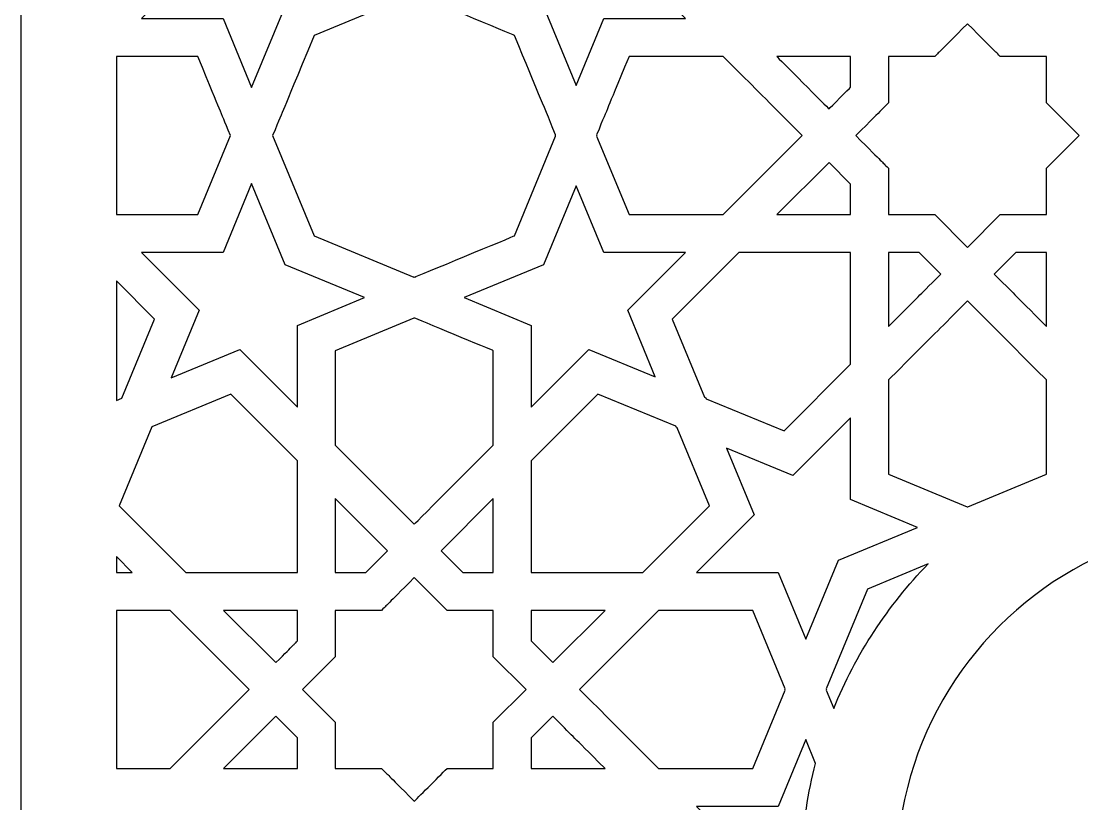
# Model space of a CAD drawing. Header units: millimetres. Extents: x -140 to 140, y -101 to 100.
# Drawn here: x -139.9 to -83, y 2 to 44 of the extents above; entities that cross this region are included whole.
import ezdxf

# ---------------------------------------------------------------- set-up
doc = ezdxf.new("R2010")
doc.units = ezdxf.units.MM
doc.header["$MEASUREMENT"] = 0
doc.layers.add('layer 1', color=7, linetype='Continuous')

msp = doc.modelspace()

# ---------------------------------------------------------------- linework, layer by layer
at = {"layer": 'layer 1', "color": 250}
for points, knots in [([(140.0147, 100.1536), (140.0147, 100.1536), (-139.8764, 100.1536), (-139.8764, 100.1536), (-139.8764, 100.1536), (-139.8764, 100.1536), (-139.8764, 99.5579), (-139.8764, 99.5579), (-139.8764, 99.5579), (-139.8764, 99.5579), (-139.8764, 88.9941), (-139.8764, 88.9941), (-139.8764, 88.9941), (-139.8764, 88.9941), (-139.8764, 86.6756), (-139.8764, 86.6756), (-139.8764, 86.6756), (-139.8764, 86.6756), (-139.8764, 84.1782), (-139.8764, 84.1782), (-139.8764, 84.1782), (-139.8764, 84.1782), (-139.8764, 81.5098), (-139.8764, 81.5098), (-139.8764, 81.5098), (-139.8764, 81.5098), (-139.8764, 75.6908), (-139.8764, 75.6908), (-139.8764, 75.6908), (-139.8764, 75.6908), (-139.8764, 72.556), (-139.8764, 72.556), (-139.8764, 72.556), (-139.8764, 72.556), (-139.8764, 69.2813), (-139.8764, 69.2813), (-139.8764, 69.2813), (-139.8764, 69.2813), (-139.8764, 65.8746), (-139.8764, 65.8746), (-139.8764, 65.8746), (-139.8764, 65.8746), (-139.8764, 62.3437), (-139.8764, 62.3437), (-139.8764, 62.3437), (-139.8764, 62.3437), (-139.8764, 58.6964), (-139.8764, 58.6964), (-139.8764, 58.6964), (-139.8764, 58.6964), (-139.8764, 54.9405), (-139.8764, 54.9405), (-139.8764, 54.9405), (-139.8764, 54.9405), (-139.8764, 51.0839), (-139.8764, 51.0839), (-139.8764, 51.0839), (-139.8764, 51.0839), (-139.8764, 47.1343), (-139.8764, 47.1343), (-139.8764, 47.1343), (-139.8764, 47.1343), (-139.8764, 38.9875), (-139.8764, 38.9875), (-139.8764, 38.9875), (-139.8764, 38.9875), (-139.8764, 34.806), (-139.8764, 34.806), (-139.8764, 34.806), (-139.8764, 34.806), (-139.8764, 21.9223), (-139.8764, 21.9223), (-139.8764, 21.9223), (-139.8764, 21.9223), (-139.8764, 17.5408), (-139.8764, 17.5408), (-139.8764, 17.5408), (-139.8764, 17.5408), (-139.8764, 13.1289), (-139.8764, 13.1289), (-139.8764, 13.1289), (-139.8764, 13.1289), (-139.8764, 8.6943), (-139.8764, 8.6943), (-139.8764, 8.6943), (-139.8764, 8.6943), (-139.8764, -9.1139), (-139.8764, -9.1139), (-139.8764, -9.1139), (-139.8764, -9.1139), (-139.8764, -13.5445), (-139.8764, -13.5445), (-139.8764, -13.5445), (-139.8764, -13.5445), (-139.8764, -17.9507), (-139.8764, -17.9507), (-139.8764, -17.9507), (-139.8764, -17.9507), (-139.8764, -22.3249), (-139.8764, -22.3249), (-139.8764, -22.3249), (-139.8764, -22.3249), (-139.8764, -35.177), (-139.8764, -35.177), (-139.8764, -35.177), (-139.8764, -35.177), (-139.8764, -39.3448), (-139.8764, -39.3448), (-139.8764, -39.3448), (-139.8764, -39.3448), (-139.8764, -43.4415), (-139.8764, -43.4415), (-139.8764, -43.4415), (-139.8764, -43.4415), (-139.8764, -47.4593), (-139.8764, -47.4593), (-139.8764, -47.4593), (-139.8764, -47.4593), (-139.8764, -51.3903), (-139.8764, -51.3903), (-139.8764, -51.3903), (-139.8764, -51.3903), (-139.8764, -55.2267), (-139.8764, -55.2267), (-139.8764, -55.2267), (-139.8764, -55.2267), (-139.8764, -58.9607), (-139.8764, -58.9607), (-139.8764, -58.9607), (-139.8764, -58.9607), (-139.8764, -62.5846), (-139.8764, -62.5846), (-139.8764, -62.5846), (-139.8764, -62.5846), (-139.8764, -66.0904), (-139.8764, -66.0904), (-139.8764, -66.0904), (-139.8764, -66.0904), (-139.8764, -69.4704), (-139.8764, -69.4704), (-139.8764, -69.4704), (-139.8764, -69.4704), (-139.8764, -72.7168), (-139.8764, -72.7168), (-139.8764, -72.7168), (-139.8764, -72.7168), (-139.8764, -75.8217), (-139.8764, -75.8217), (-139.8764, -75.8217), (-139.8764, -75.8217), (-139.8764, -78.7773), (-139.8764, -78.7773), (-139.8764, -78.7773), (-139.8764, -78.7773), (-139.8764, -81.5759), (-139.8764, -81.5759), (-139.8764, -81.5759), (-139.8764, -81.5759), (-139.8764, -84.2096), (-139.8764, -84.2096), (-139.8764, -84.2096), (-139.8764, -84.2096), (-139.8764, -86.6706), (-139.8764, -86.6706), (-139.8764, -86.6706), (-139.8764, -86.6706), (-139.8764, -88.951), (-139.8764, -88.951), (-139.8764, -88.951), (-139.8764, -88.951), (-139.8764, -91.0432), (-139.8764, -91.0432), (-139.8764, -91.0432), (-139.8764, -91.0432), (-139.8764, -92.9392), (-139.8764, -92.9392), (-139.8764, -92.9392), (-139.8764, -92.9392), (-139.8764, -94.6312), (-139.8764, -94.6312), (-139.8764, -94.6312), (-139.8764, -94.6312), (-139.8764, -96.1114), (-139.8764, -96.1114), (-139.8764, -96.1114), (-139.8764, -96.1114), (-139.8764, -97.3721), (-139.8764, -97.3721), (-139.8764, -97.3721), (-139.8764, -97.3721), (-139.8764, -98.4054), (-139.8764, -98.4054), (-139.8764, -98.4054), (-139.8764, -98.4054), (-139.8764, -99.2035), (-139.8764, -99.2035), (-139.8764, -99.2035), (-139.8764, -99.2035), (-139.8764, -99.7585), (-139.8764, -99.7585), (-139.8764, -99.7585), (-125.4025, -99.7585), (-115.0856, -101.2775), (-104.9426, -90.8851), (-104.9426, -90.8851), (-104.9426, -90.8851), (-104.9426, -90.8851), (-104.9426, -90.8851), (-104.9426, -90.8851), (-99.3937, -85.199), (-96.58, -77.8047), (-96.58, -70.3552), (-96.58, -70.3552), (-108.703, -65.4758), (-112.13, -49.9681), (-103.3724, -40.4213), (-103.3724, -40.4213), (-103.3724, -40.4213), (-103.3724, -40.4213), (-103.3724, -40.4213), (-103.3724, -40.4213), (-103.1942, -40.2272), (-103.0136, -40.0353), (-102.8277, -39.8487), (-102.8277, -39.8487), (-118.8351, -30.027), (-111.7826, -5.2691), (-93.066, -5.2691), (-93.066, -5.2691), (-91.9046, -5.2691), (-93.0533, -5.7411), (-92.8913, -1.01), (-92.8913, -1.01), (-92.8913, -1.01), (-92.8913, -1.01), (-92.8913, -1.01), (-92.8913, -1.01), (-92.6423, 6.1613), (-88.3232, 12.2537), (-82.3507, 15.1659), (-82.3507, 15.1659), (-82.3507, 15.1659), (-82.3507, 15.1659), (-82.3507, 15.1659), (-82.3507, 15.1659), (-79.7056, 16.4532), (-77.0304, 17.0286), (-74.1818, 17.0219), (-74.1818, 17.0219), (-74.1818, 17.0219), (-74.1878, 17.0282), (-74.1878, 17.0282), (-74.1878, 17.0282), (-71.8206, 17.0208), (-69.5498, 16.558), (-67.606, 15.8143), (-67.606, 15.8143), (-68.4502, 20.816), (-67.1788, 26.3663), (-63.591, 30.7107), (-63.591, 30.7107), (-58.7301, 36.6021), (-51.4724, 37.7797), (-48.9388, 37.4982), (-48.9388, 37.4982), (-47.4973, 44.909), (-40.9854, 50.1611), (-33.8967, 53.3344), (-33.8967, 53.3344), (-19.2454, 59.8922), (-14.2201, 57.6693), (0.0691, 71.2862), (0.0691, 71.2862), (10.1692, 61.6652), (16.9316, 59.6579), (16.9316, 59.6579), (16.9316, 59.6579), (26.1976, 55.9276), (46.2287, 52.1452), (49.0774, 37.4982), (49.0774, 37.4982), (58.7142, 38.2951), (69.875, 28.4177), (67.7443, 15.8143), (67.7443, 15.8143), (67.7443, 15.8143), (67.7443, 15.8143), (67.7443, 15.8143), (67.7443, 15.8143), (69.6852, 16.5569), (71.9578, 17.0282), (74.416, 17.0282), (74.416, 17.0282), (74.416, 17.0282), (74.4093, 17.0215), (74.4093, 17.0215), (74.4093, 17.0215), (85.429, 16.9997), (93.865, 7.4821), (92.977, -3.1895), (92.977, -3.1895), (92.977, -3.7056), (92.6867, -5.2828), (92.6867, -5.2828), (92.6867, -5.2828), (99.399, -4.7448), (107.836, -9.2844), (110.8149, -17.7211), (110.8149, -17.7211), (110.8149, -17.7211), (110.8149, -17.7211), (110.8149, -17.7211), (110.8149, -17.7211), (111.2054, -18.8274), (111.4749, -19.9058), (111.6492, -21.0132), (111.6492, -21.0132), (111.6492, -21.0132), (111.6492, -21.0128), (111.6492, -21.0128), (111.6492, -21.0128), (112.3047, -25.1806), (111.5215, -29.4859), (109.4616, -33.1198), (109.4616, -33.1198), (109.4616, -33.1198), (109.4616, -33.1198), (109.4616, -33.1198), (109.4616, -33.1198), (107.957, -35.7734), (105.7243, -38.1561), (102.9659, -39.8487), (102.9659, -39.8487), (106.5265, -43.4178), (108.416, -48.1912), (108.4195, -53.0218), (108.4195, -53.0218), (108.4195, -53.0218), (108.4195, -53.0218), (108.4195, -53.0218), (108.4195, -53.0218), (108.4195, -60.9148), (103.5053, -67.6246), (96.7183, -70.3552), (96.7183, -70.3552), (96.7183, -73.8145), (97.3487, -77.3483), (98.5488, -80.5825), (98.5488, -80.5825), (98.5488, -80.5825), (98.5488, -80.5828), (98.5488, -80.5828), (98.5488, -80.5828), (103.335, -92.5481), (113.6932, -99.411), (125.2848, -99.7373), (125.2848, -99.7373), (125.2848, -99.7373), (125.2848, -99.7373), (125.2848, -99.7373), (125.2848, -99.7373), (126.3202, -99.7662), (123.9841, -99.7585), (140.0147, -99.7585), (140.0147, -99.7585), (140.0147, -99.7585), (140.0147, -99.2351), (140.0147, -99.2351), (140.0147, -99.2351), (140.0147, -99.2351), (140.0147, -98.4707), (140.0147, -98.4707), (140.0147, -98.4707), (140.0147, -98.4707), (140.0147, -97.4729), (140.0147, -97.4729), (140.0147, -97.4729), (140.0147, -97.4729), (140.0147, -96.2495), (140.0147, -96.2495), (140.0147, -96.2495), (140.0147, -96.2495), (140.0147, -94.8081), (140.0147, -94.8081), (140.0147, -94.8081), (140.0147, -94.8081), (140.0147, -93.1563), (140.0147, -93.1563), (140.0147, -93.1563), (140.0147, -93.1563), (140.0147, -91.3019), (140.0147, -91.3019), (140.0147, -91.3019), (140.0147, -91.3019), (140.0147, -89.2525), (140.0147, -89.2525), (140.0147, -89.2525), (140.0147, -89.2525), (140.0147, -87.0157), (140.0147, -87.0157), (140.0147, -87.0157), (140.0147, -87.0157), (140.0147, -84.5993), (140.0147, -84.5993), (140.0147, -84.5993), (140.0147, -84.5993), (140.0147, -79.2581), (140.0147, -79.2581), (140.0147, -79.2581), (140.0147, -79.2581), (140.0147, -76.3486), (140.0147, -76.3486), (140.0147, -76.3486), (140.0147, -76.3486), (140.0147, -73.2902), (140.0147, -73.2902), (140.0147, -73.2902), (140.0147, -73.2902), (140.0147, -70.0904), (140.0147, -70.0904), (140.0147, -70.0904), (140.0147, -70.0904), (140.0147, -66.757), (140.0147, -66.757), (140.0147, -66.757), (140.0147, -66.757), (140.0147, -63.2976), (140.0147, -63.2976), (140.0147, -63.2976), (140.0147, -63.2976), (140.0147, -59.7198), (140.0147, -59.7198), (140.0147, -59.7198), (140.0147, -59.7198), (140.0147, -56.0314), (140.0147, -56.0314), (140.0147, -56.0314), (140.0147, -56.0314), (140.0147, -52.2399), (140.0147, -52.2399), (140.0147, -52.2399), (140.0147, -52.2399), (140.0147, -48.3532), (140.0147, -48.3532), (140.0147, -48.3532), (140.0147, -48.3532), (140.0147, -44.3788), (140.0147, -44.3788), (140.0147, -44.3788), (140.0147, -44.3788), (140.0147, -36.1976), (140.0147, -36.1976), (140.0147, -36.1976), (140.0147, -36.1976), (140.0147, -32.0062), (140.0147, -32.0062), (140.0147, -32.0062), (140.0147, -32.0062), (140.0147, -19.1207), (140.0147, -19.1207), (140.0147, -19.1207), (140.0147, -19.1207), (140.0147, -14.7473), (140.0147, -14.7473), (140.0147, -14.7473), (140.0147, -14.7473), (140.0147, -10.3476), (140.0147, -10.3476), (140.0147, -10.3476), (140.0147, -10.3476), (140.0147, -5.9292), (140.0147, -5.9292), (140.0147, -5.9292), (140.0147, -5.9292), (140.0147, -1.4999), (140.0147, -1.4999), (140.0147, -1.4999), (140.0147, -1.4999), (140.0147, 2.9328), (140.0147, 2.9328), (140.0147, 2.9328), (140.0147, 2.9328), (140.0147, 7.3612), (140.0147, 7.3612), (140.0147, 7.3612), (140.0147, 7.3612), (140.0147, 11.7775), (140.0147, 11.7775), (140.0147, 11.7775), (140.0147, 11.7775), (140.0147, 16.1741), (140.0147, 16.1741), (140.0147, 16.1741), (140.0147, 16.1741), (140.0147, 20.5435), (140.0147, 20.5435), (140.0147, 20.5435), (140.0147, 20.5435), (140.0147, 33.4107), (140.0147, 33.4107), (140.0147, 33.4107), (140.0147, 33.4107), (140.0147, 37.594), (140.0147, 37.594), (140.0147, 37.594), (140.0147, 37.594), (140.0147, 45.7558), (140.0147, 45.7558), (140.0147, 45.7558), (140.0147, 45.7558), (140.0147, 49.719), (140.0147, 49.719), (140.0147, 49.719), (140.0147, 49.719), (140.0147, 53.5936), (140.0147, 53.5936), (140.0147, 53.5936), (140.0147, 53.5936), (140.0147, 57.3718), (140.0147, 57.3718), (140.0147, 57.3718), (140.0147, 57.3718), (140.0147, 61.046), (140.0147, 61.046), (140.0147, 61.046), (140.0147, 61.046), (140.0147, 64.6085), (140.0147, 64.6085), (140.0147, 64.6085), (140.0147, 64.6085), (140.0147, 68.0517), (140.0147, 68.0517), (140.0147, 68.0517), (140.0147, 68.0517), (140.0147, 71.3679), (140.0147, 71.3679), (140.0147, 71.3679), (140.0147, 71.3679), (140.0147, 77.5884), (140.0147, 77.5884), (140.0147, 77.5884), (140.0147, 77.5884), (140.0147, 80.4776), (140.0147, 80.4776), (140.0147, 80.4776), (140.0147, 80.4776), (140.0147, 83.209), (140.0147, 83.209), (140.0147, 83.209), (140.0147, 83.209), (140.0147, 88.1681), (140.0147, 88.1681), (140.0147, 88.1681), (140.0147, 88.1681), (140.0147, 90.3805), (140.0147, 90.3805), (140.0147, 90.3805), (140.0147, 90.3805), (140.0147, 92.4045), (140.0147, 92.4045), (140.0147, 92.4045), (140.0147, 92.4045), (140.0147, 94.2325), (140.0147, 94.2325), (140.0147, 94.2325), (140.0147, 94.2325), (140.0147, 95.8568), (140.0147, 95.8568), (140.0147, 95.8568), (140.0147, 95.8568), (140.0147, 97.2698), (140.0147, 97.2698), (140.0147, 97.2698), (140.0147, 97.2698), (140.0147, 98.4637), (140.0147, 98.4637), (140.0147, 98.4637), (140.0147, 98.4637), (140.0147, 99.431), (140.0147, 99.431), (140.0147, 99.431), (140.0147, 99.431), (140.0147, 100.1536), (140.0147, 100.1536)], [0, 0, 0, 0, 0.0068027, 0.0068027, 0.0068027, 0.0068027, 0.0136054, 0.0136054, 0.0136054, 0.0136054, 0.0204082, 0.0204082, 0.0204082, 0.0204082, 0.0272109, 0.0272109, 0.0272109, 0.0272109, 0.0340136, 0.0340136, 0.0340136, 0.0340136, 0.0408163, 0.0408163, 0.0408163, 0.0408163, 0.047619, 0.047619, 0.047619, 0.047619, 0.0544218, 0.0544218, 0.0544218, 0.0544218, 0.0612245, 0.0612245, 0.0612245, 0.0612245, 0.0680272, 0.0680272, 0.0680272, 0.0680272, 0.0748299, 0.0748299, 0.0748299, 0.0748299, 0.0816327, 0.0816327, 0.0816327, 0.0816327, 0.0884354, 0.0884354, 0.0884354, 0.0884354, 0.0952381, 0.0952381, 0.0952381, 0.0952381, 0.1020408, 0.1020408, 0.1020408, 0.1020408, 0.1088435, 0.1088435, 0.1088435, 0.1088435, 0.1156463, 0.1156463, 0.1156463, 0.1156463, 0.122449, 0.122449, 0.122449, 0.122449, 0.1292517, 0.1292517, 0.1292517, 0.1292517, 0.1360544, 0.1360544, 0.1360544, 0.1360544, 0.1428571, 0.1428571, 0.1428571, 0.1428571, 0.1496599, 0.1496599, 0.1496599, 0.1496599, 0.1564626, 0.1564626, 0.1564626, 0.1564626, 0.1632653, 0.1632653, 0.1632653, 0.1632653, 0.170068, 0.170068, 0.170068, 0.170068, 0.1768707, 0.1768707, 0.1768707, 0.1768707, 0.1836735, 0.1836735, 0.1836735, 0.1836735, 0.1904762, 0.1904762, 0.1904762, 0.1904762, 0.1972789, 0.1972789, 0.1972789, 0.1972789, 0.2040816, 0.2040816, 0.2040816, 0.2040816, 0.2108844, 0.2108844, 0.2108844, 0.2108844, 0.2176871, 0.2176871, 0.2176871, 0.2176871, 0.2244898, 0.2244898, 0.2244898, 0.2244898, 0.2312925, 0.2312925, 0.2312925, 0.2312925, 0.2380952, 0.2380952, 0.2380952, 0.2380952, 0.244898, 0.244898, 0.244898, 0.244898, 0.2517007, 0.2517007, 0.2517007, 0.2517007, 0.2585034, 0.2585034, 0.2585034, 0.2585034, 0.2653061, 0.2653061, 0.2653061, 0.2653061, 0.2721088, 0.2721088, 0.2721088, 0.2721088, 0.2789116, 0.2789116, 0.2789116, 0.2789116, 0.2857143, 0.2857143, 0.2857143, 0.2857143, 0.292517, 0.292517, 0.292517, 0.292517, 0.2993197, 0.2993197, 0.2993197, 0.2993197, 0.3061224, 0.3061224, 0.3061224, 0.3061224, 0.3129252, 0.3129252, 0.3129252, 0.3129252, 0.3197279, 0.3197279, 0.3197279, 0.3197279, 0.3265306, 0.3265306, 0.3265306, 0.3265306, 0.3333333, 0.3333333, 0.3333333, 0.3333333, 0.3401361, 0.3401361, 0.3401361, 0.3401361, 0.3469388, 0.3469388, 0.3469388, 0.3469388, 0.3537415, 0.3537415, 0.3537415, 0.3537415, 0.3605442, 0.3605442, 0.3605442, 0.3605442, 0.3673469, 0.3673469, 0.3673469, 0.3673469, 0.3741497, 0.3741497, 0.3741497, 0.3741497, 0.3809524, 0.3809524, 0.3809524, 0.3809524, 0.3877551, 0.3877551, 0.3877551, 0.3877551, 0.3945578, 0.3945578, 0.3945578, 0.3945578, 0.4013605, 0.4013605, 0.4013605, 0.4013605, 0.4081633, 0.4081633, 0.4081633, 0.4081633, 0.414966, 0.414966, 0.414966, 0.414966, 0.4217687, 0.4217687, 0.4217687, 0.4217687, 0.4285714, 0.4285714, 0.4285714, 0.4285714, 0.4353741, 0.4353741, 0.4353741, 0.4353741, 0.4421769, 0.4421769, 0.4421769, 0.4421769, 0.4489796, 0.4489796, 0.4489796, 0.4489796, 0.4557823, 0.4557823, 0.4557823, 0.4557823, 0.462585, 0.462585, 0.462585, 0.462585, 0.4693878, 0.4693878, 0.4693878, 0.4693878, 0.4761905, 0.4761905, 0.4761905, 0.4761905, 0.4829932, 0.4829932, 0.4829932, 0.4829932, 0.4897959, 0.4897959, 0.4897959, 0.4897959, 0.4965986, 0.4965986, 0.4965986, 0.4965986, 0.5034014, 0.5034014, 0.5034014, 0.5034014, 0.5102041, 0.5102041, 0.5102041, 0.5102041, 0.5170068, 0.5170068, 0.5170068, 0.5170068, 0.5238095, 0.5238095, 0.5238095, 0.5238095, 0.5306122, 0.5306122, 0.5306122, 0.5306122, 0.537415, 0.537415, 0.537415, 0.537415, 0.5442177, 0.5442177, 0.5442177, 0.5442177, 0.5510204, 0.5510204, 0.5510204, 0.5510204, 0.5578231, 0.5578231, 0.5578231, 0.5578231, 0.5646259, 0.5646259, 0.5646259, 0.5646259, 0.5714286, 0.5714286, 0.5714286, 0.5714286, 0.5782313, 0.5782313, 0.5782313, 0.5782313, 0.585034, 0.585034, 0.585034, 0.585034, 0.5918367, 0.5918367, 0.5918367, 0.5918367, 0.5986395, 0.5986395, 0.5986395, 0.5986395, 0.6054422, 0.6054422, 0.6054422, 0.6054422, 0.6122449, 0.6122449, 0.6122449, 0.6122449, 0.6190476, 0.6190476, 0.6190476, 0.6190476, 0.6258503, 0.6258503, 0.6258503, 0.6258503, 0.6326531, 0.6326531, 0.6326531, 0.6326531, 0.6394558, 0.6394558, 0.6394558, 0.6394558, 0.6462585, 0.6462585, 0.6462585, 0.6462585, 0.6530612, 0.6530612, 0.6530612, 0.6530612, 0.6598639, 0.6598639, 0.6598639, 0.6598639, 0.6666667, 0.6666667, 0.6666667, 0.6666667, 0.6734694, 0.6734694, 0.6734694, 0.6734694, 0.6802721, 0.6802721, 0.6802721, 0.6802721, 0.6870748, 0.6870748, 0.6870748, 0.6870748, 0.6938776, 0.6938776, 0.6938776, 0.6938776, 0.7006803, 0.7006803, 0.7006803, 0.7006803, 0.707483, 0.707483, 0.707483, 0.707483, 0.7142857, 0.7142857, 0.7142857, 0.7142857, 0.7210884, 0.7210884, 0.7210884, 0.7210884, 0.7278912, 0.7278912, 0.7278912, 0.7278912, 0.7346939, 0.7346939, 0.7346939, 0.7346939, 0.7414966, 0.7414966, 0.7414966, 0.7414966, 0.7482993, 0.7482993, 0.7482993, 0.7482993, 0.755102, 0.755102, 0.755102, 0.755102, 0.7619048, 0.7619048, 0.7619048, 0.7619048, 0.7687075, 0.7687075, 0.7687075, 0.7687075, 0.7755102, 0.7755102, 0.7755102, 0.7755102, 0.7823129, 0.7823129, 0.7823129, 0.7823129, 0.7891156, 0.7891156, 0.7891156, 0.7891156, 0.7959184, 0.7959184, 0.7959184, 0.7959184, 0.8027211, 0.8027211, 0.8027211, 0.8027211, 0.8095238, 0.8095238, 0.8095238, 0.8095238, 0.8163265, 0.8163265, 0.8163265, 0.8163265, 0.8231293, 0.8231293, 0.8231293, 0.8231293, 0.829932, 0.829932, 0.829932, 0.829932, 0.8367347, 0.8367347, 0.8367347, 0.8367347, 0.8435374, 0.8435374, 0.8435374, 0.8435374, 0.8503401, 0.8503401, 0.8503401, 0.8503401, 0.8571429, 0.8571429, 0.8571429, 0.8571429, 0.8639456, 0.8639456, 0.8639456, 0.8639456, 0.8707483, 0.8707483, 0.8707483, 0.8707483, 0.877551, 0.877551, 0.877551, 0.877551, 0.8843537, 0.8843537, 0.8843537, 0.8843537, 0.8911565, 0.8911565, 0.8911565, 0.8911565, 0.8979592, 0.8979592, 0.8979592, 0.8979592, 0.9047619, 0.9047619, 0.9047619, 0.9047619, 0.9115646, 0.9115646, 0.9115646, 0.9115646, 0.9183673, 0.9183673, 0.9183673, 0.9183673, 0.9251701, 0.9251701, 0.9251701, 0.9251701, 0.9319728, 0.9319728, 0.9319728, 0.9319728, 0.9387755, 0.9387755, 0.9387755, 0.9387755, 0.9455782, 0.9455782, 0.9455782, 0.9455782, 0.952381, 0.952381, 0.952381, 0.952381, 0.9591837, 0.9591837, 0.9591837, 0.9591837, 0.9659864, 0.9659864, 0.9659864, 0.9659864, 0.9727891, 0.9727891, 0.9727891, 0.9727891, 0.9795918, 0.9795918, 0.9795918, 0.9795918, 0.9863946, 0.9863946, 0.9863946, 0.9863946, 1, 1, 1, 1]), ([(-131.8371, 50.8942), (-131.8371, 50.8942), (-128.1543, 49.3681), (-128.1543, 49.3681), (-128.1543, 49.3681), (-128.1543, 49.3681), (-125.0566, 52.469), (-125.0566, 52.469), (-125.0566, 52.469), (-125.0566, 52.469), (-125.0566, 48.0829), (-125.0566, 48.0829), (-125.0566, 48.0829), (-125.0566, 48.0829), (-121.441, 46.5843), (-121.441, 46.5843), (-121.441, 46.5843), (-121.441, 46.5843), (-125.7148, 44.8116), (-125.7148, 44.8116), (-125.7148, 44.8116), (-125.7148, 44.8116), (-127.5175, 40.4573), (-127.5175, 40.4573), (-127.5175, 40.4573), (-127.5175, 40.4573), (-129.0474, 44.153), (-129.0474, 44.153), (-129.0474, 44.153), (-129.0474, 44.153), (-133.4294, 44.153), (-133.4294, 44.153), (-133.4294, 44.153), (-133.4294, 44.153), (-130.3306, 47.2532), (-130.3306, 47.2532), (-130.3306, 47.2532), (-130.3306, 47.2532), (-131.8371, 50.8942), (-131.8371, 50.8942)], [0, 0, 0, 0, 0.0909091, 0.0909091, 0.0909091, 0.0909091, 0.1818182, 0.1818182, 0.1818182, 0.1818182, 0.2727273, 0.2727273, 0.2727273, 0.2727273, 0.3636364, 0.3636364, 0.3636364, 0.3636364, 0.4545455, 0.4545455, 0.4545455, 0.4545455, 0.5454545, 0.5454545, 0.5454545, 0.5454545, 0.6363636, 0.6363636, 0.6363636, 0.6363636, 0.7272727, 0.7272727, 0.7272727, 0.7272727, 0.8181818, 0.8181818, 0.8181818, 0.8181818, 1, 1, 1, 1]), ([(-112.5206, 48.0829), (-112.5206, 48.0829), (-112.5206, 52.469), (-112.5206, 52.469), (-112.5206, 52.469), (-112.5206, 52.469), (-109.4212, 49.3681), (-109.4212, 49.3681), (-109.4212, 49.3681), (-109.4212, 49.3681), (-105.8546, 50.8469), (-105.8546, 50.8469), (-105.8546, 50.8469), (-105.8546, 50.8469), (-107.3412, 47.2532), (-107.3412, 47.2532), (-107.3412, 47.2532), (-107.3412, 47.2532), (-104.243, 44.153), (-104.243, 44.153), (-104.243, 44.153), (-104.243, 44.153), (-108.6244, 44.153), (-108.6244, 44.153), (-108.6244, 44.153), (-108.6244, 44.153), (-110.1065, 40.5723), (-110.1065, 40.5723), (-110.1065, 40.5723), (-110.1065, 40.5723), (-111.8612, 44.8116), (-111.8612, 44.8116), (-111.8612, 44.8116), (-111.8612, 44.8116), (-116.1361, 46.5843), (-116.1361, 46.5843), (-116.1361, 46.5843), (-116.1361, 46.5843), (-112.5206, 48.0829), (-112.5206, 48.0829)], [0, 0, 0, 0, 0.0909091, 0.0909091, 0.0909091, 0.0909091, 0.1818182, 0.1818182, 0.1818182, 0.1818182, 0.2727273, 0.2727273, 0.2727273, 0.2727273, 0.3636364, 0.3636364, 0.3636364, 0.3636364, 0.4545455, 0.4545455, 0.4545455, 0.4545455, 0.5454545, 0.5454545, 0.5454545, 0.5454545, 0.6363636, 0.6363636, 0.6363636, 0.6363636, 0.7272727, 0.7272727, 0.7272727, 0.7272727, 0.8181818, 0.8181818, 0.8181818, 0.8181818, 1, 1, 1, 1]), ([(-124.1621, 43.2573), (-124.1621, 43.2573), (-118.7883, 45.4844), (-118.7883, 45.4844), (-118.7883, 45.4844), (-118.7231, 45.4575), (-113.4798, 43.2844), (-113.4146, 43.2573), (-113.4146, 43.2573), (-112.0996, 40.0787), (-112.0096, 39.8611), (-111.2053, 37.9169), (-111.2053, 37.9169), (-111.2053, 37.9169), (-111.2213, 37.8785), (-111.2213, 37.8785), (-111.2213, 37.8785), (-111.2213, 37.8785), (-111.2053, 37.8404), (-111.2053, 37.8404), (-111.2053, 37.8404), (-111.2053, 37.8404), (-113.4146, 32.5004), (-113.4146, 32.5004), (-113.4146, 32.5004), (-113.4396, 32.4901), (-118.7394, 30.2934), (-118.7644, 30.2832), (-118.7644, 30.2832), (-118.7644, 30.2832), (-118.7883, 30.2934), (-118.7883, 30.2934), (-118.7883, 30.2934), (-118.7883, 30.2934), (-118.8123, 30.2832), (-118.8123, 30.2832), (-118.8123, 30.2832), (-118.8123, 30.2832), (-124.1625, 32.5004), (-124.1625, 32.5004), (-124.1625, 32.5004), (-124.1625, 32.5004), (-126.3876, 37.8785), (-126.3876, 37.8785), (-126.3876, 37.8785), (-125.6271, 39.7168), (-126.1605, 38.4277), (-124.1621, 43.2573)], [0, 0, 0, 0, 0.0769231, 0.0769231, 0.0769231, 0.0769231, 0.1538462, 0.1538462, 0.1538462, 0.1538462, 0.2307692, 0.2307692, 0.2307692, 0.2307692, 0.3076923, 0.3076923, 0.3076923, 0.3076923, 0.3846154, 0.3846154, 0.3846154, 0.3846154, 0.4615385, 0.4615385, 0.4615385, 0.4615385, 0.5384615, 0.5384615, 0.5384615, 0.5384615, 0.6153846, 0.6153846, 0.6153846, 0.6153846, 0.6923077, 0.6923077, 0.6923077, 0.6923077, 0.7692308, 0.7692308, 0.7692308, 0.7692308, 0.8461538, 0.8461538, 0.8461538, 0.8461538, 1, 1, 1, 1]), ([(-83.1162, 37.8785), (-83.1162, 37.8785), (-84.8723, 36.122), (-84.8723, 36.122), (-84.8723, 36.122), (-84.8723, 34.6456), (-84.8723, 35.1109), (-84.8723, 33.6381), (-84.8723, 33.6381), (-87.0638, 33.6381), (-86.4969, 33.6381), (-87.3552, 33.6381), (-87.3552, 33.6381), (-87.3552, 33.6381), (-89.1106, 31.8805), (-89.1106, 31.8805), (-89.1106, 31.8805), (-89.1106, 31.8805), (-90.865, 33.6381), (-90.865, 33.6381), (-90.865, 33.6381), (-91.724, 33.6381), (-91.156, 33.6381), (-93.3478, 33.6381), (-93.3478, 33.6381), (-93.3478, 35.1049), (-93.3478, 34.6488), (-93.3478, 36.122), (-93.3478, 36.122), (-93.7906, 36.5647), (-93.5087, 36.2825), (-95.1036, 37.8785), (-95.1036, 37.8785), (-93.3965, 39.587), (-93.7772, 39.206), (-93.3478, 39.6357), (-93.3478, 39.6357), (-93.3478, 41.1127), (-93.3478, 40.6471), (-93.3478, 42.1206), (-93.3478, 42.1206), (-91.8813, 42.1206), (-92.3378, 42.1206), (-90.8657, 42.1206), (-90.8657, 42.1206), (-90.4233, 42.5637), (-90.7048, 42.2818), (-89.1106, 43.8778), (-89.1106, 43.8778), (-87.5157, 42.2818), (-87.7972, 42.5637), (-87.3548, 42.1206), (-87.3548, 42.1206), (-87.3548, 42.1206), (-84.8723, 42.1206), (-84.8723, 42.1206), (-84.8723, 42.1206), (-84.8723, 42.1206), (-84.8723, 39.6367), (-84.8723, 39.6367), (-84.8723, 39.6367), (-84.4635, 39.2271), (-84.805, 39.569), (-83.1162, 37.8785)], [0, 0, 0, 0, 0.0588235, 0.0588235, 0.0588235, 0.0588235, 0.1176471, 0.1176471, 0.1176471, 0.1176471, 0.1764706, 0.1764706, 0.1764706, 0.1764706, 0.2352941, 0.2352941, 0.2352941, 0.2352941, 0.2941176, 0.2941176, 0.2941176, 0.2941176, 0.3529412, 0.3529412, 0.3529412, 0.3529412, 0.4117647, 0.4117647, 0.4117647, 0.4117647, 0.4705882, 0.4705882, 0.4705882, 0.4705882, 0.5294118, 0.5294118, 0.5294118, 0.5294118, 0.5882353, 0.5882353, 0.5882353, 0.5882353, 0.6470588, 0.6470588, 0.6470588, 0.6470588, 0.7058824, 0.7058824, 0.7058824, 0.7058824, 0.7647059, 0.7647059, 0.7647059, 0.7647059, 0.8235294, 0.8235294, 0.8235294, 0.8235294, 0.8823529, 0.8823529, 0.8823529, 0.8823529, 1, 1, 1, 1]), ([(-134.7733, 42.1206), (-134.7733, 42.1206), (-130.4034, 42.1206), (-130.4034, 42.1206), (-130.4034, 42.1206), (-128.9915, 38.7089), (-129.3351, 39.539), (-128.6482, 37.8785), (-128.6482, 37.8785), (-128.6482, 37.8785), (-130.4034, 33.6381), (-130.4034, 33.6381), (-130.4034, 33.6381), (-130.4034, 33.6381), (-134.7733, 33.6381), (-134.7733, 33.6381), (-134.7733, 33.6381), (-134.7733, 41.3646), (-134.7733, 39.1785), (-134.7733, 42.1206)], [0, 0, 0, 0, 0.1666667, 0.1666667, 0.1666667, 0.1666667, 0.3333333, 0.3333333, 0.3333333, 0.3333333, 0.5, 0.5, 0.5, 0.5, 0.6666667, 0.6666667, 0.6666667, 0.6666667, 1, 1, 1, 1]), ([(-97.9742, 37.8785), (-97.9742, 37.8785), (-102.2128, 33.6374), (-102.2128, 33.6374), (-102.2128, 33.6374), (-102.2128, 33.6374), (-107.2684, 33.6374), (-107.2684, 33.6374), (-107.2684, 33.6374), (-107.2684, 33.6374), (-109.0076, 37.8404), (-109.0076, 37.8404), (-109.0076, 37.8404), (-109.0076, 37.8404), (-108.9917, 37.8785), (-108.9917, 37.8785), (-108.9917, 37.8785), (-108.9917, 37.8785), (-109.0076, 37.9169), (-109.0076, 37.9169), (-109.0076, 37.9169), (-108.2557, 39.7348), (-108.6283, 38.8341), (-107.2684, 42.1206), (-107.2684, 42.1206), (-107.2684, 42.1206), (-102.2128, 42.1206), (-102.2128, 42.1206), (-102.2128, 42.1206), (-98.9221, 38.8271), (-99.8421, 39.7478), (-97.9742, 37.8785)], [0, 0, 0, 0, 0.1111111, 0.1111111, 0.1111111, 0.1111111, 0.2222222, 0.2222222, 0.2222222, 0.2222222, 0.3333333, 0.3333333, 0.3333333, 0.3333333, 0.4444444, 0.4444444, 0.4444444, 0.4444444, 0.5555556, 0.5555556, 0.5555556, 0.5555556, 0.6666667, 0.6666667, 0.6666667, 0.6666667, 0.7777778, 0.7777778, 0.7777778, 0.7777778, 1, 1, 1, 1]), ([(-96.5391, 39.315), (-96.5962, 39.3721), (-99.2847, 42.0635), (-99.3422, 42.1206), (-99.3422, 42.1206), (-99.3422, 42.1206), (-95.3784, 42.1206), (-95.3784, 42.1206), (-95.3784, 42.1206), (-95.3784, 42.1206), (-95.3784, 40.477), (-95.3784, 40.477), (-95.3784, 40.477), (-95.4359, 40.4192), (-96.4812, 39.3728), (-96.5391, 39.315)], [0, 0, 0, 0, 0.2, 0.2, 0.2, 0.2, 0.4, 0.4, 0.4, 0.4, 0.6, 0.6, 0.6, 0.6, 1, 1, 1, 1]), ([(-99.3415, 33.6374), (-99.3415, 33.6374), (-96.5391, 36.4423), (-96.5391, 36.4423), (-96.5391, 36.4423), (-96.5391, 36.4423), (-95.3784, 35.2803), (-95.3784, 35.2803), (-95.3784, 35.2803), (-95.3784, 35.2803), (-95.3784, 33.6381), (-95.3784, 33.6381), (-95.3784, 33.6381), (-95.3784, 33.6381), (-99.3415, 33.6374), (-99.3415, 33.6374)], [0, 0, 0, 0, 0.2, 0.2, 0.2, 0.2, 0.4, 0.4, 0.4, 0.4, 0.6, 0.6, 0.6, 0.6, 1, 1, 1, 1]), ([(-133.4294, 31.6061), (-132.8769, 31.6061), (-129.5835, 31.6061), (-129.0474, 31.6061), (-129.0474, 31.6061), (-129.0474, 31.6061), (-127.5179, 35.3004), (-127.5179, 35.3004), (-127.5179, 35.3004), (-127.5179, 35.3004), (-125.7154, 30.9457), (-125.7154, 30.9457), (-125.7154, 30.9457), (-125.7154, 30.9457), (-121.465, 29.1836), (-121.465, 29.1836), (-121.465, 29.1836), (-121.465, 29.1836), (-125.0566, 27.6945), (-125.0566, 27.6945), (-125.0566, 27.6945), (-125.0566, 27.142), (-125.0566, 23.8471), (-125.0566, 23.3084), (-125.0566, 23.3084), (-125.0566, 23.3084), (-128.1552, 26.4097), (-128.1552, 26.4097), (-128.1552, 26.4097), (-128.1552, 26.4097), (-131.8271, 24.8878), (-131.8271, 24.8878), (-131.8271, 24.8878), (-131.8271, 24.8878), (-130.3302, 28.5038), (-130.3302, 28.5038), (-130.3302, 28.5038), (-130.3302, 28.5038), (-133.4294, 31.6061), (-133.4294, 31.6061)], [0, 0, 0, 0, 0.0909091, 0.0909091, 0.0909091, 0.0909091, 0.1818182, 0.1818182, 0.1818182, 0.1818182, 0.2727273, 0.2727273, 0.2727273, 0.2727273, 0.3636364, 0.3636364, 0.3636364, 0.3636364, 0.4545455, 0.4545455, 0.4545455, 0.4545455, 0.5454545, 0.5454545, 0.5454545, 0.5454545, 0.6363636, 0.6363636, 0.6363636, 0.6363636, 0.7272727, 0.7272727, 0.7272727, 0.7272727, 0.8181818, 0.8181818, 0.8181818, 0.8181818, 1, 1, 1, 1]), ([(-116.1116, 29.1836), (-116.1116, 29.1836), (-111.8612, 30.9457), (-111.8612, 30.9457), (-111.8612, 30.9457), (-111.8612, 30.9457), (-110.1065, 35.1857), (-110.1065, 35.1857), (-110.1065, 35.1857), (-110.1065, 35.1857), (-108.6244, 31.605), (-108.6244, 31.605), (-108.6244, 31.605), (-108.6244, 31.605), (-104.243, 31.605), (-104.243, 31.605), (-104.243, 31.605), (-104.243, 31.605), (-107.3412, 28.5048), (-107.3412, 28.5048), (-107.3412, 28.5048), (-107.3412, 28.5048), (-105.8641, 24.9351), (-105.8641, 24.9351), (-105.8641, 24.9351), (-105.8641, 24.9351), (-109.4212, 26.4097), (-109.4212, 26.4097), (-109.4212, 26.4097), (-109.4212, 26.4097), (-112.5206, 23.3084), (-112.5206, 23.3084), (-112.5206, 23.3084), (-112.5206, 23.8612), (-112.5206, 27.1576), (-112.5206, 27.6945), (-112.5206, 27.6945), (-112.5206, 27.6945), (-116.1116, 29.1836), (-116.1116, 29.1836)], [0, 0, 0, 0, 0.0909091, 0.0909091, 0.0909091, 0.0909091, 0.1818182, 0.1818182, 0.1818182, 0.1818182, 0.2727273, 0.2727273, 0.2727273, 0.2727273, 0.3636364, 0.3636364, 0.3636364, 0.3636364, 0.4545455, 0.4545455, 0.4545455, 0.4545455, 0.5454545, 0.5454545, 0.5454545, 0.5454545, 0.6363636, 0.6363636, 0.6363636, 0.6363636, 0.7272727, 0.7272727, 0.7272727, 0.7272727, 0.8181818, 0.8181818, 0.8181818, 0.8181818, 1, 1, 1, 1]), ([(-103.1332, 23.7617), (-103.1332, 23.7617), (-103.154, 23.8118), (-103.154, 23.8118), (-103.154, 23.8118), (-103.154, 23.8118), (-103.2119, 23.8358), (-103.2119, 23.8358), (-103.2119, 23.8358), (-103.2119, 23.8358), (-104.9466, 28.0271), (-104.9466, 28.0271), (-104.9466, 28.0271), (-104.9466, 28.0271), (-101.3718, 31.605), (-101.3718, 31.605), (-101.3718, 31.605), (-101.3718, 31.605), (-95.3784, 31.6061), (-95.3784, 31.6061), (-95.3784, 31.6061), (-95.3784, 31.6061), (-95.3784, 25.6071), (-95.3784, 25.6071), (-95.3784, 25.6071), (-95.3784, 25.6071), (-98.9528, 22.0296), (-98.9528, 22.0296), (-98.9528, 22.0296), (-98.9528, 22.0296), (-103.1332, 23.7617), (-103.1332, 23.7617)], [0, 0, 0, 0, 0.1111111, 0.1111111, 0.1111111, 0.1111111, 0.2222222, 0.2222222, 0.2222222, 0.2222222, 0.3333333, 0.3333333, 0.3333333, 0.3333333, 0.4444444, 0.4444444, 0.4444444, 0.4444444, 0.5555556, 0.5555556, 0.5555556, 0.5555556, 0.6666667, 0.6666667, 0.6666667, 0.6666667, 0.7777778, 0.7777778, 0.7777778, 0.7777778, 1, 1, 1, 1]), ([(-93.3478, 27.6384), (-93.3478, 27.6384), (-93.3478, 31.6061), (-93.3478, 31.6061), (-93.3478, 31.6061), (-93.3478, 31.6061), (-91.7067, 31.6061), (-91.7067, 31.6061), (-91.7067, 31.6061), (-91.7067, 31.6061), (-90.5457, 30.4433), (-90.5457, 30.4433), (-90.5457, 30.4433), (-92.0023, 28.9853), (-91.4016, 29.5864), (-93.3478, 27.6384)], [0, 0, 0, 0, 0.2, 0.2, 0.2, 0.2, 0.4, 0.4, 0.4, 0.4, 0.6, 0.6, 0.6, 0.6, 1, 1, 1, 1]), ([(-87.6752, 30.4433), (-87.6752, 30.4433), (-86.5135, 31.6061), (-86.5135, 31.6061), (-86.5135, 31.6061), (-86.5135, 31.6061), (-84.8723, 31.6061), (-84.8723, 31.6061), (-84.8723, 31.6061), (-84.8723, 31.6061), (-84.8723, 27.6384), (-84.8723, 27.6384), (-84.8723, 27.6384), (-86.8461, 29.6139), (-86.2143, 28.9818), (-87.6752, 30.4433)], [0, 0, 0, 0, 0.2, 0.2, 0.2, 0.2, 0.4, 0.4, 0.4, 0.4, 0.6, 0.6, 0.6, 0.6, 1, 1, 1, 1]), ([(-134.7733, 30.0778), (-134.7733, 30.0778), (-132.7252, 28.0279), (-132.7252, 28.0279), (-132.7252, 28.0279), (-132.7252, 28.0279), (-134.4804, 23.7868), (-134.4804, 23.7868), (-134.4804, 23.7868), (-134.4804, 23.7868), (-134.7733, 23.6654), (-134.7733, 23.6654), (-134.7733, 23.6654), (-134.7733, 23.6654), (-134.7733, 30.0778), (-134.7733, 30.0778)], [0, 0, 0, 0, 0.2, 0.2, 0.2, 0.2, 0.4, 0.4, 0.4, 0.4, 0.6, 0.6, 0.6, 0.6, 1, 1, 1, 1]), ([(-93.3478, 19.7051), (-93.3478, 19.7051), (-93.3478, 24.7657), (-93.3478, 24.7657), (-93.3478, 24.7657), (-90.2557, 27.861), (-91.2118, 26.9039), (-89.111, 29.0072), (-89.111, 29.0072), (-89.111, 29.0072), (-89.1106, 29.0065), (-89.1106, 29.0065), (-89.1106, 29.0065), (-89.1106, 29.0065), (-89.1099, 29.0072), (-89.1099, 29.0072), (-89.1099, 29.0072), (-86.9481, 26.8436), (-87.9623, 27.8585), (-84.8723, 24.7657), (-84.8723, 24.7657), (-84.8723, 24.7657), (-84.8723, 19.7051), (-84.8723, 19.7051), (-84.8723, 19.7051), (-84.8723, 19.7051), (-89.087, 17.9585), (-89.087, 17.9585), (-89.087, 17.9585), (-89.087, 17.9585), (-89.1106, 17.9684), (-89.1106, 17.9684), (-89.1106, 17.9684), (-89.1106, 17.9684), (-89.1339, 17.9585), (-89.1339, 17.9585), (-89.1339, 17.9585), (-89.1339, 17.9585), (-93.3478, 19.7051), (-93.3478, 19.7051)], [0, 0, 0, 0, 0.0909091, 0.0909091, 0.0909091, 0.0909091, 0.1818182, 0.1818182, 0.1818182, 0.1818182, 0.2727273, 0.2727273, 0.2727273, 0.2727273, 0.3636364, 0.3636364, 0.3636364, 0.3636364, 0.4545455, 0.4545455, 0.4545455, 0.4545455, 0.5454545, 0.5454545, 0.5454545, 0.5454545, 0.6363636, 0.6363636, 0.6363636, 0.6363636, 0.7272727, 0.7272727, 0.7272727, 0.7272727, 0.8181818, 0.8181818, 0.8181818, 0.8181818, 1, 1, 1, 1]), ([(-118.7883, 17.0346), (-118.7883, 17.0346), (-123.0263, 21.2767), (-123.0263, 21.2767), (-123.0263, 21.2767), (-123.0263, 21.2767), (-123.0263, 26.3373), (-123.0263, 26.3373), (-123.0263, 26.3373), (-123.0263, 26.3373), (-118.8123, 28.0836), (-118.8123, 28.0836), (-118.8123, 28.0836), (-118.8123, 28.0836), (-118.7883, 28.0737), (-118.7883, 28.0737), (-118.7883, 28.0737), (-118.7883, 28.0737), (-118.7644, 28.0836), (-118.7644, 28.0836), (-118.7644, 28.0836), (-118.7396, 28.0734), (-114.5751, 26.3476), (-114.5503, 26.3373), (-114.5503, 26.3373), (-114.5503, 26.3373), (-114.5503, 21.2767), (-114.5503, 21.2767), (-114.5503, 21.2767), (-114.6198, 21.2069), (-118.7187, 17.1041), (-118.7883, 17.0346)], [0, 0, 0, 0, 0.1111111, 0.1111111, 0.1111111, 0.1111111, 0.2222222, 0.2222222, 0.2222222, 0.2222222, 0.3333333, 0.3333333, 0.3333333, 0.3333333, 0.4444444, 0.4444444, 0.4444444, 0.4444444, 0.5555556, 0.5555556, 0.5555556, 0.5555556, 0.6666667, 0.6666667, 0.6666667, 0.6666667, 0.7777778, 0.7777778, 0.7777778, 0.7777778, 1, 1, 1, 1]), ([(-128.6312, 24.0125), (-128.6312, 24.0125), (-125.0566, 20.4354), (-125.0566, 20.4354), (-125.0566, 20.4354), (-125.0566, 20.4354), (-125.0566, 14.4367), (-125.0566, 14.4367), (-125.0566, 14.4367), (-125.0566, 14.4367), (-131.0502, 14.4367), (-131.0502, 14.4367), (-131.0502, 14.4367), (-131.0502, 14.4367), (-134.6244, 18.0143), (-134.6244, 18.0143), (-134.6244, 18.0143), (-134.6244, 18.0143), (-132.8692, 22.2564), (-132.8692, 22.2564), (-132.8692, 22.2564), (-132.8692, 22.2564), (-128.6312, 24.0125), (-128.6312, 24.0125)], [0, 0, 0, 0, 0.1428571, 0.1428571, 0.1428571, 0.1428571, 0.2857143, 0.2857143, 0.2857143, 0.2857143, 0.4285714, 0.4285714, 0.4285714, 0.4285714, 0.5714286, 0.5714286, 0.5714286, 0.5714286, 0.7142857, 0.7142857, 0.7142857, 0.7142857, 1, 1, 1, 1]), ([(-106.5269, 14.4367), (-106.5269, 14.4367), (-112.5206, 14.4367), (-112.5206, 14.4367), (-112.5206, 14.4367), (-112.5206, 14.4367), (-112.5206, 20.4354), (-112.5206, 20.4354), (-112.5206, 20.4354), (-112.5206, 20.4354), (-108.9459, 24.0125), (-108.9459, 24.0125), (-108.9459, 24.0125), (-108.9459, 24.0125), (-104.7656, 22.2804), (-104.7656, 22.2804), (-104.7656, 22.2804), (-104.7656, 22.2804), (-104.7447, 22.23), (-104.7447, 22.23), (-104.7447, 22.23), (-104.7447, 22.23), (-104.6864, 22.2056), (-104.6864, 22.2056), (-104.6864, 22.2056), (-104.6864, 22.2056), (-102.9522, 18.015), (-102.9522, 18.015), (-102.9522, 18.015), (-102.9522, 18.015), (-106.5269, 14.4367), (-106.5269, 14.4367)], [0, 0, 0, 0, 0.1111111, 0.1111111, 0.1111111, 0.1111111, 0.2222222, 0.2222222, 0.2222222, 0.2222222, 0.3333333, 0.3333333, 0.3333333, 0.3333333, 0.4444444, 0.4444444, 0.4444444, 0.4444444, 0.5555556, 0.5555556, 0.5555556, 0.5555556, 0.6666667, 0.6666667, 0.6666667, 0.6666667, 0.7777778, 0.7777778, 0.7777778, 0.7777778, 1, 1, 1, 1]), ([(-97.7921, 10.8564), (-97.7921, 10.8564), (-99.2745, 14.4367), (-99.2745, 14.4367), (-99.2745, 14.4367), (-99.8231, 14.4367), (-103.1078, 14.4367), (-103.6564, 14.4367), (-103.6564, 14.4367), (-103.6564, 14.4367), (-100.5576, 17.5384), (-100.5576, 17.5384), (-100.5576, 17.5384), (-100.5576, 17.5384), (-102.0346, 21.1071), (-102.0346, 21.1071), (-102.0346, 21.1071), (-102.0346, 21.1071), (-98.4765, 19.6332), (-98.4765, 19.6332), (-98.4765, 19.6332), (-98.4765, 19.6332), (-95.3784, 22.7337), (-95.3784, 22.7337), (-95.3784, 22.7337), (-95.3784, 22.7337), (-95.3784, 18.3476), (-95.3784, 18.3476), (-95.3784, 18.3476), (-95.3784, 18.3476), (-91.7864, 16.8586), (-91.7864, 16.8586), (-91.7864, 16.8586), (-91.7864, 16.8586), (-96.0374, 15.0964), (-96.0374, 15.0964), (-96.0374, 15.0964), (-96.0374, 15.0964), (-97.7921, 10.8564), (-97.7921, 10.8564)], [0, 0, 0, 0, 0.0909091, 0.0909091, 0.0909091, 0.0909091, 0.1818182, 0.1818182, 0.1818182, 0.1818182, 0.2727273, 0.2727273, 0.2727273, 0.2727273, 0.3636364, 0.3636364, 0.3636364, 0.3636364, 0.4545455, 0.4545455, 0.4545455, 0.4545455, 0.5454545, 0.5454545, 0.5454545, 0.5454545, 0.6363636, 0.6363636, 0.6363636, 0.6363636, 0.7272727, 0.7272727, 0.7272727, 0.7272727, 0.8181818, 0.8181818, 0.8181818, 0.8181818, 1, 1, 1, 1]), ([(-120.2235, 15.5984), (-120.2235, 15.5984), (-121.3842, 14.4367), (-121.3842, 14.4367), (-121.3842, 14.4367), (-121.3842, 14.4367), (-123.0263, 14.4367), (-123.0263, 14.4367), (-123.0263, 14.4367), (-123.0263, 14.4367), (-123.0263, 18.403), (-123.0263, 18.403), (-123.0263, 18.403), (-123.0263, 18.403), (-120.2235, 15.5984), (-120.2235, 15.5984)], [0, 0, 0, 0, 0.2, 0.2, 0.2, 0.2, 0.4, 0.4, 0.4, 0.4, 0.6, 0.6, 0.6, 0.6, 1, 1, 1, 1]), ([(-114.5503, 18.403), (-114.5503, 18.403), (-114.5503, 14.4367), (-114.5503, 14.4367), (-114.5503, 14.4367), (-114.5503, 14.4367), (-116.1923, 14.4367), (-116.1923, 14.4367), (-116.1923, 14.4367), (-116.1923, 14.4367), (-117.3531, 15.5984), (-117.3531, 15.5984), (-117.3531, 15.5984), (-117.3531, 15.5984), (-114.5503, 18.403), (-114.5503, 18.403)], [0, 0, 0, 0, 0.2, 0.2, 0.2, 0.2, 0.4, 0.4, 0.4, 0.4, 0.6, 0.6, 0.6, 0.6, 1, 1, 1, 1]), ([(-134.7733, 15.2898), (-134.7733, 15.2898), (-133.9208, 14.4367), (-133.9208, 14.4367), (-133.9208, 14.4367), (-134.0277, 14.4367), (-134.6673, 14.4367), (-134.7733, 14.4367), (-134.7733, 14.4367), (-134.7733, 14.4367), (-134.7733, 15.2898), (-134.7733, 15.2898)], [0, 0, 0, 0, 0.25, 0.25, 0.25, 0.25, 0.5, 0.5, 0.5, 0.5, 1, 1, 1, 1]), ([(-96.2868, 7.1427), (-96.2868, 7.1427), (-96.6932, 8.1252), (-96.6932, 8.1252), (-96.6932, 8.1252), (-96.6932, 8.1252), (-96.6774, 8.1633), (-96.6774, 8.1633), (-96.6774, 8.1633), (-96.6774, 8.1633), (-96.6932, 8.2017), (-96.6932, 8.2017), (-96.6932, 8.2017), (-96.6932, 8.2017), (-94.4841, 13.5421), (-94.4841, 13.5421), (-94.4841, 13.5421), (-94.4841, 13.5421), (-91.2252, 14.8929), (-91.2252, 14.8929), (-91.2252, 14.8929), (-93.3817, 12.6707), (-95.1124, 10.039), (-96.2868, 7.1427)], [0, 0, 0, 0, 0.1428571, 0.1428571, 0.1428571, 0.1428571, 0.2857143, 0.2857143, 0.2857143, 0.2857143, 0.4285714, 0.4285714, 0.4285714, 0.4285714, 0.5714286, 0.5714286, 0.5714286, 0.5714286, 0.7142857, 0.7142857, 0.7142857, 0.7142857, 1, 1, 1, 1]), ([(-117.0331, 3.9218), (-117.4804, 3.4738), (-118.7035, 2.2497), (-118.7883, 2.1647), (-118.7883, 2.1647), (-120.3832, 3.761), (-120.1017, 3.4788), (-120.5439, 3.9218), (-120.5439, 3.9218), (-122.019, 3.9218), (-121.5546, 3.9218), (-123.0263, 3.9218), (-123.0263, 3.9218), (-123.0263, 5.3869), (-123.0263, 4.9326), (-123.0263, 6.4058), (-123.0263, 6.4058), (-123.0263, 6.4058), (-124.7825, 8.1633), (-124.7825, 8.1633), (-124.7825, 8.1633), (-123.9437, 9.0025), (-123.0269, 9.9201), (-123.0263, 9.9208), (-123.0263, 9.9208), (-123.0263, 11.3969), (-123.0263, 10.9319), (-123.0263, 12.4044), (-123.0263, 12.4044), (-121.5598, 12.4044), (-122.0162, 12.4044), (-120.5439, 12.4044), (-120.5439, 12.4044), (-120.1017, 12.8475), (-120.3832, 12.5656), (-118.7883, 14.1616), (-118.7883, 14.1616), (-118.7045, 14.078), (-117.5216, 12.8937), (-117.0331, 12.4044), (-117.0331, 12.4044), (-117.0331, 12.4044), (-114.5503, 12.4044), (-114.5503, 12.4044), (-114.5503, 12.4044), (-114.5503, 12.4044), (-114.5503, 9.9208), (-114.5503, 9.9208), (-114.5503, 9.9208), (-114.5503, 9.9208), (-112.7946, 8.1633), (-112.7946, 8.1633), (-112.7946, 8.1633), (-112.7946, 8.1633), (-114.5503, 6.4068), (-114.5503, 6.4068), (-114.5503, 6.4068), (-114.5503, 5.5471), (-114.5503, 6.1158), (-114.5503, 3.9218), (-114.5503, 3.9218), (-116.0175, 3.9218), (-115.5606, 3.9218), (-117.0331, 3.9218)], [0, 0, 0, 0, 0.0588235, 0.0588235, 0.0588235, 0.0588235, 0.1176471, 0.1176471, 0.1176471, 0.1176471, 0.1764706, 0.1764706, 0.1764706, 0.1764706, 0.2352941, 0.2352941, 0.2352941, 0.2352941, 0.2941176, 0.2941176, 0.2941176, 0.2941176, 0.3529412, 0.3529412, 0.3529412, 0.3529412, 0.4117647, 0.4117647, 0.4117647, 0.4117647, 0.4705882, 0.4705882, 0.4705882, 0.4705882, 0.5294118, 0.5294118, 0.5294118, 0.5294118, 0.5882353, 0.5882353, 0.5882353, 0.5882353, 0.6470588, 0.6470588, 0.6470588, 0.6470588, 0.7058824, 0.7058824, 0.7058824, 0.7058824, 0.7647059, 0.7647059, 0.7647059, 0.7647059, 0.8235294, 0.8235294, 0.8235294, 0.8235294, 0.8823529, 0.8823529, 0.8823529, 0.8823529, 1, 1, 1, 1]), ([(-134.7733, 12.4044), (-134.7733, 12.4044), (-131.891, 12.4044), (-131.891, 12.4044), (-131.891, 12.4044), (-131.891, 12.4044), (-127.6535, 8.1633), (-127.6535, 8.1633), (-127.6535, 8.1633), (-127.6535, 8.1633), (-131.891, 3.9218), (-131.891, 3.9218), (-131.891, 3.9218), (-131.891, 3.9218), (-134.7733, 3.9218), (-134.7733, 3.9218), (-134.7733, 3.9218), (-134.7733, 3.9218), (-134.7733, 12.4044), (-134.7733, 12.4044)], [0, 0, 0, 0, 0.1666667, 0.1666667, 0.1666667, 0.1666667, 0.3333333, 0.3333333, 0.3333333, 0.3333333, 0.5, 0.5, 0.5, 0.5, 0.6666667, 0.6666667, 0.6666667, 0.6666667, 1, 1, 1, 1]), ([(-126.2173, 9.5998), (-126.2173, 9.5998), (-126.2177, 9.6002), (-126.2177, 9.6002), (-126.2177, 9.6002), (-126.2177, 9.6002), (-126.2183, 9.5998), (-126.2183, 9.5998), (-126.2183, 9.5998), (-126.2183, 9.5998), (-129.0199, 12.4044), (-129.0199, 12.4044), (-129.0199, 12.4044), (-129.0199, 12.4044), (-125.0566, 12.4044), (-125.0566, 12.4044), (-125.0566, 12.4044), (-125.0566, 12.4044), (-125.0566, 10.7619), (-125.0566, 10.7619), (-125.0566, 10.7619), (-125.352, 10.4655), (-125.1207, 10.6973), (-126.2173, 9.5998)], [0, 0, 0, 0, 0.1428571, 0.1428571, 0.1428571, 0.1428571, 0.2857143, 0.2857143, 0.2857143, 0.2857143, 0.4285714, 0.4285714, 0.4285714, 0.4285714, 0.5714286, 0.5714286, 0.5714286, 0.5714286, 0.7142857, 0.7142857, 0.7142857, 0.7142857, 1, 1, 1, 1]), ([(-112.5206, 12.4044), (-112.5206, 12.4044), (-108.5572, 12.4044), (-108.5572, 12.4044), (-108.5572, 12.4044), (-108.5572, 12.4044), (-111.3594, 9.5998), (-111.3594, 9.5998), (-111.3594, 9.5998), (-111.3594, 9.5998), (-112.5206, 10.7619), (-112.5206, 10.7619), (-112.5206, 10.7619), (-112.5206, 10.7619), (-112.5206, 12.4044), (-112.5206, 12.4044)], [0, 0, 0, 0, 0.2, 0.2, 0.2, 0.2, 0.4, 0.4, 0.4, 0.4, 0.6, 0.6, 0.6, 0.6, 1, 1, 1, 1]), ([(-98.891, 8.1252), (-98.891, 8.1252), (-100.6302, 3.9218), (-100.6302, 3.9218), (-100.6302, 3.9218), (-100.6302, 3.9218), (-105.6862, 3.9218), (-105.6862, 3.9218), (-105.6862, 3.9218), (-108.6707, 6.9095), (-107.7151, 5.9531), (-109.924, 8.1633), (-109.924, 8.1633), (-109.924, 8.1633), (-105.6862, 12.4044), (-105.6862, 12.4044), (-105.6862, 12.4044), (-105.6862, 12.4044), (-100.6302, 12.4044), (-100.6302, 12.4044), (-100.6302, 12.4044), (-100.6302, 12.4044), (-98.891, 8.2017), (-98.891, 8.2017), (-98.891, 8.2017), (-98.891, 8.2017), (-98.9069, 8.1633), (-98.9069, 8.1633), (-98.9069, 8.1633), (-98.9069, 8.1633), (-98.891, 8.1252), (-98.891, 8.1252)], [0, 0, 0, 0, 0.1111111, 0.1111111, 0.1111111, 0.1111111, 0.2222222, 0.2222222, 0.2222222, 0.2222222, 0.3333333, 0.3333333, 0.3333333, 0.3333333, 0.4444444, 0.4444444, 0.4444444, 0.4444444, 0.5555556, 0.5555556, 0.5555556, 0.5555556, 0.6666667, 0.6666667, 0.6666667, 0.6666667, 0.7777778, 0.7777778, 0.7777778, 0.7777778, 1, 1, 1, 1]), ([(-126.2177, 6.7268), (-126.2177, 6.7268), (-125.0566, 5.5647), (-125.0566, 5.5647), (-125.0566, 5.5647), (-125.0566, 5.5647), (-125.0566, 3.9218), (-125.0566, 3.9218), (-125.0566, 3.9218), (-125.0566, 3.9218), (-129.0205, 3.9218), (-129.0205, 3.9218), (-129.0205, 3.9218), (-129.0205, 3.9218), (-126.2177, 6.7268), (-126.2177, 6.7268)], [0, 0, 0, 0, 0.2, 0.2, 0.2, 0.2, 0.4, 0.4, 0.4, 0.4, 0.6, 0.6, 0.6, 0.6, 1, 1, 1, 1]), ([(-112.5206, 5.5654), (-112.5206, 5.5654), (-111.3594, 6.7268), (-111.3594, 6.7268), (-111.3594, 6.7268), (-109.9257, 5.2913), (-110.5497, 5.9157), (-108.5566, 3.9218), (-108.5566, 3.9218), (-108.5566, 3.9218), (-112.5206, 3.9218), (-112.5206, 3.9218), (-112.5206, 3.9218), (-112.5206, 3.9218), (-112.5206, 5.5654), (-112.5206, 5.5654)], [0, 0, 0, 0, 0.2, 0.2, 0.2, 0.2, 0.4, 0.4, 0.4, 0.4, 0.6, 0.6, 0.6, 0.6, 1, 1, 1, 1]), ([(-97.9907, -0.6787), (-98.8935, -0.8692), (-99.7758, -1.1158), (-100.638, -1.4062), (-100.638, -1.4062), (-100.638, -1.4062), (-100.5572, -1.2111), (-100.5572, -1.2111), (-100.5572, -1.2111), (-100.5572, -1.2111), (-103.6553, 1.8898), (-103.6553, 1.8898), (-103.6553, 1.8898), (-103.6553, 1.8898), (-99.2745, 1.8898), (-99.2745, 1.8898), (-99.2745, 1.8898), (-99.2745, 1.8898), (-97.7921, 5.4698), (-97.7921, 5.4698), (-97.7921, 5.4698), (-97.7921, 5.4698), (-97.2626, 4.1907), (-97.2626, 4.1907), (-97.2626, 4.1907), (-97.6697, 2.6173), (-97.9227, 0.9888), (-97.9907, -0.6787)], [0, 0, 0, 0, 0.125, 0.125, 0.125, 0.125, 0.25, 0.25, 0.25, 0.25, 0.375, 0.375, 0.375, 0.375, 0.5, 0.5, 0.5, 0.5, 0.625, 0.625, 0.625, 0.625, 0.75, 0.75, 0.75, 0.75, 1, 1, 1, 1])]:
    msp.add_open_spline(points, degree=3, knots=knots, dxfattribs=at)

doc.saveas('drawing.dxf')
